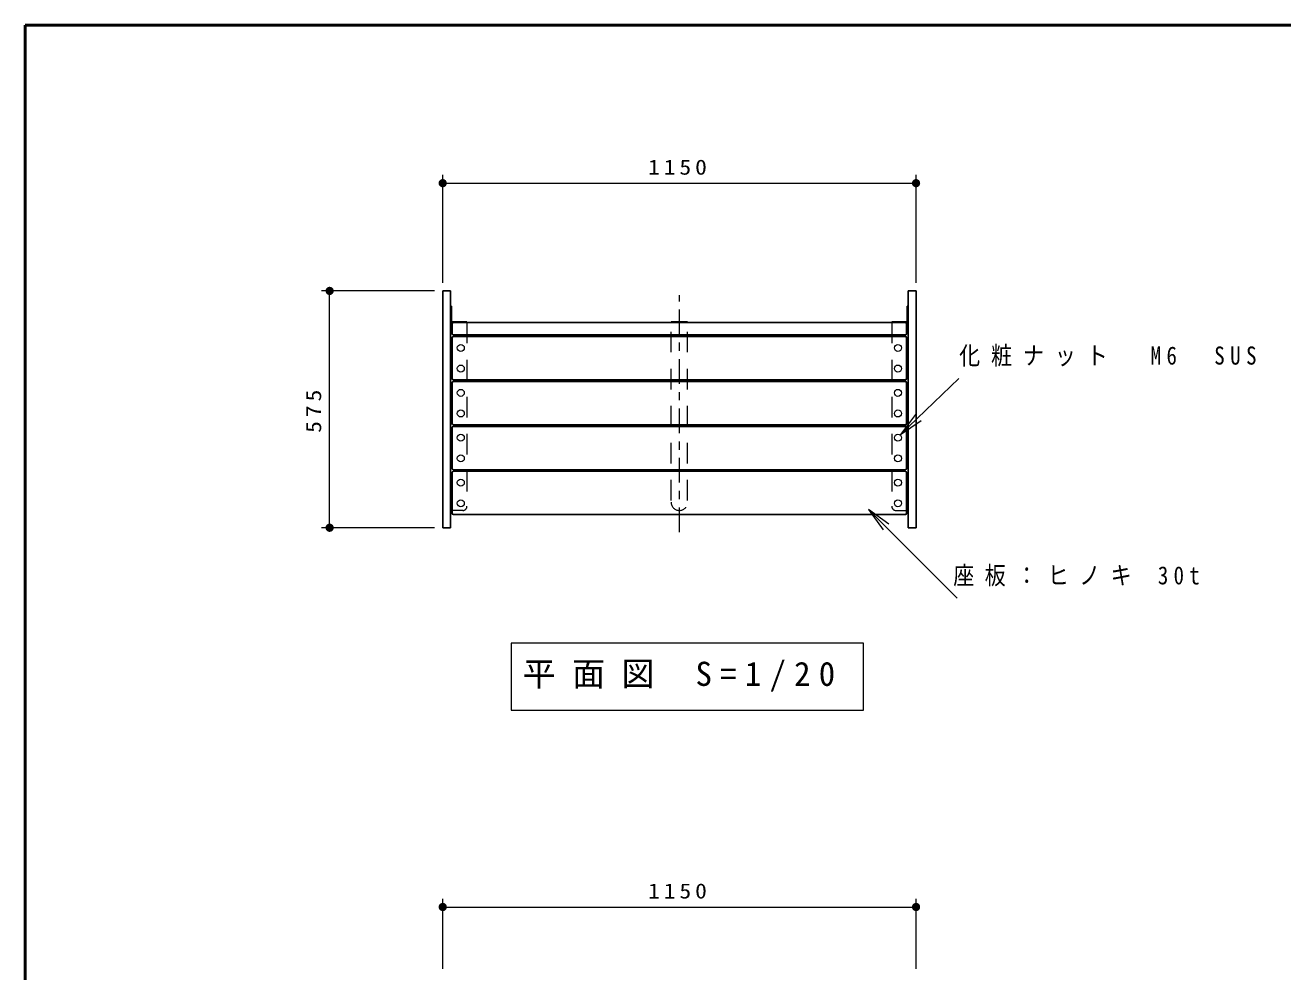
# Model space of a CAD drawing. Units: millimetres on the paper, scale 1:20. Extents: x -385 to 0, y 0 to 267.
# Drawn here: x -385 to -232.2, y 152.1 to 267 of the extents above; entities that cross this region are included whole.
import ezdxf

# ---------------------------------------------------------------- set-up
doc = ezdxf.new("R2010")
doc.units = ezdxf.units.MM
doc.linetypes.add('USER1', pattern=[4.5, 2.5, -2])
doc.linetypes.add('USER2', pattern=[6, 3, -1, 1, -1])
doc.layers.add('1_20', color=7, linetype='Continuous', lineweight=13)
doc.layers.add('NAKAMURA図枠', color=7, linetype='Continuous', lineweight=13)
doc.styles.add('ＭＳ ゴシック', font='')
doc.styles.get('ＭＳ ゴシック').set_extended_font_data('MS Gothic')

# ---------------------------------------------------------------- blocks, each defined once
blk = doc.blocks.new('open_arrow')
at = {"color": 0, "linetype": 'Continuous', "lineweight": -2}
blk.add_lwpolyline([(7.5, 1.25), (0, 0), (7.5, -1.25)], dxfattribs=at)
blk = doc.blocks.new('filled_dot')
at = {"color": 0, "linetype": 'Continuous', "lineweight": -2, "const_width": 1.25}
blk.add_lwpolyline([(-0.625, 0, 1), (0.625, 0, 1)], format="xyb", close=True, dxfattribs=at)

msp = doc.modelspace()

# ---------------------------------------------------------------- linework, layer by layer
at = {"layer": '1_20'}
for p, q in [((-334.276, 235.741), (-334.276, 248.82)), ((-334.276, 247.82), (-276.776, 247.82)), ((-276.776, 235.741), (-276.776, 248.82)), ((-335.276, 234.741), (-349.013, 234.741)), ((-348.013, 205.991), (-348.013, 234.741)), ((-278.651, 217.291), (-271.564, 224.126)), ((-282.554, 208.21), (-271.787, 197.443)), ((-335.276, 205.991), (-349.013, 205.991)), ((-325.958, 191.968), (-325.958, 183.834)), ((-283.158, 191.968), (-325.958, 191.968)), ((-283.158, 183.834), (-283.158, 191.968)), ((-325.958, 183.834), (-283.158, 183.834)), ((-334.276, 152.433), (-334.276, 160.951)), ((-276.776, 152.433), (-276.776, 160.951)), ((-334.276, 159.951), (-276.776, 159.951))]:
    msp.add_line(p, q, dxfattribs=at)
at = {"layer": '1_20', "color": 1, "lineweight": 25}
for p, q in [((-334.276, 234.741), (-334.276, 205.991)), ((-333.326, 234.741), (-334.276, 234.741)), ((-333.326, 234.741), (-333.326, 205.991)), ((-277.726, 234.741), (-276.776, 234.741)), ((-277.726, 234.741), (-277.726, 205.991)), ((-276.776, 234.741), (-276.776, 205.991)), ((-333.326, 205.991), (-334.276, 205.991)), ((-277.726, 205.991), (-276.776, 205.991))]:
    msp.add_line(p, q, dxfattribs=at)
at = {"layer": '1_20', "linetype": 'USER2'}
msp.add_line((-305.526, 205.466), (-305.526, 234.216), dxfattribs=at)
at = {"layer": '1_20', "lineweight": 25}
for p, q in [((-333.326, 232.891), (-333.211, 232.891)), ((-333.326, 231.006), (-333.326, 232.891)), ((-333.211, 231.006), (-333.211, 232.891)), ((-277.841, 231.006), (-277.841, 232.891)), ((-277.726, 232.891), (-277.841, 232.891)), ((-277.726, 231.006), (-277.726, 232.891)), ((-333.211, 232.141), (-333.326, 232.141)), ((-333.211, 231.641), (-333.326, 231.641)), ((-331.326, 231.006), (-333.211, 231.006)), ((-331.326, 230.891), (-333.211, 230.891)), ((-332.276, 230.891), (-332.276, 231.006)), ((-331.876, 230.891), (-331.876, 231.006)), ((-331.326, 231.006), (-331.326, 230.891)), ((-279.726, 231.006), (-277.841, 231.006)), ((-279.726, 231.006), (-279.726, 230.891)), ((-279.726, 230.891), (-277.841, 230.891)), ((-279.176, 230.891), (-279.176, 231.006)), ((-278.776, 230.891), (-278.776, 231.006)), ((-277.841, 232.141), (-277.726, 232.141)), ((-277.841, 231.641), (-277.726, 231.641))]:
    msp.add_line(p, q, dxfattribs=at)
at = {"layer": '1_20', "color": 70, "lineweight": 25}
msp.add_line((-333.326, 231.121), (-333.326, 232.661), dxfattribs=at)
at = {"layer": '1_20', "color": 40, "lineweight": 25}
for p, q in [((-333.126, 229.541), (-333.126, 230.741)), ((-305.526, 230.891), (-332.976, 230.891)), ((-306.526, 231.006), (-304.526, 231.006)), ((-305.526, 230.891), (-278.076, 230.891)), ((-277.926, 229.541), (-277.926, 230.741)), ((-305.526, 229.391), (-332.976, 229.391)), ((-305.526, 229.391), (-278.076, 229.391))]:
    msp.add_line(p, q, dxfattribs=at)
at = {"layer": '1_20', "color": 2, "linetype": 'USER1'}
for p, q in [((-331.326, 230.891), (-331.326, 208.591)), ((-306.526, 209.291), (-306.526, 230.891)), ((-304.526, 209.291), (-304.526, 230.891)), ((-279.726, 230.891), (-279.726, 208.591)), ((-331.826, 208.091), (-333.326, 208.091)), ((-279.226, 208.091), (-277.726, 208.091))]:
    msp.add_line(p, q, dxfattribs=at)
at = {"layer": '1_20', "color": 2, "lineweight": 25}
for p, q in [((-306.526, 230.891), (-306.526, 231.006)), ((-304.526, 230.891), (-304.526, 231.006))]:
    msp.add_line(p, q, dxfattribs=at)
at = {"layer": '1_20', "color": 20, "lineweight": 25}
for p, q in [((-305.526, 229.191), (-332.976, 229.191)), ((-305.526, 229.191), (-278.076, 229.191)), ((-333.126, 224.091), (-333.126, 229.041)), ((-277.926, 224.091), (-277.926, 229.041)), ((-333.126, 218.641), (-333.126, 223.591)), ((-305.526, 223.941), (-332.976, 223.941)), ((-305.526, 223.741), (-332.976, 223.741)), ((-305.526, 223.941), (-278.076, 223.941)), ((-305.526, 223.741), (-278.076, 223.741)), ((-277.926, 218.641), (-277.926, 223.591)), ((-305.526, 218.491), (-332.976, 218.491)), ((-305.526, 218.491), (-278.076, 218.491)), ((-333.126, 213.191), (-333.126, 218.141)), ((-305.526, 218.291), (-332.976, 218.291)), ((-305.526, 218.291), (-278.076, 218.291)), ((-277.926, 213.191), (-277.926, 218.141)), ((-333.126, 207.741), (-333.126, 212.691)), ((-305.526, 213.041), (-332.976, 213.041)), ((-305.526, 212.841), (-332.976, 212.841)), ((-305.526, 213.041), (-278.076, 213.041)), ((-305.526, 212.841), (-278.076, 212.841)), ((-277.926, 207.741), (-277.926, 212.691)), ((-305.526, 207.591), (-332.976, 207.591)), ((-305.526, 207.591), (-278.076, 207.591))]:
    msp.add_line(p, q, dxfattribs=at)
at = {"layer": '1_20'}
for centre in [(-332.076, 227.816), (-278.976, 227.816), (-332.076, 225.316), (-278.976, 225.316), (-332.076, 222.366), (-278.976, 222.366), (-332.076, 219.866), (-278.976, 219.866), (-332.076, 216.916), (-278.976, 216.916), (-332.076, 214.416), (-278.976, 214.416), (-332.076, 211.466), (-278.976, 211.466), (-332.076, 208.966), (-278.976, 208.966)]:
    msp.add_circle(centre, 0.425, dxfattribs=at)
at = {"layer": '1_20', "lineweight": 25}
for centre, start, end in [((-333.211, 231.006), 180, 270), ((-277.841, 231.006), 270, 0)]:
    msp.add_arc(centre, 0.115, start, end, dxfattribs=at)
at = {"layer": '1_20', "color": 40, "lineweight": 25}
for centre, start, end in [((-332.976, 230.741), 90, 180), ((-278.076, 230.741), 0, 90), ((-332.976, 229.541), 180, 270), ((-278.076, 229.541), 270, 0)]:
    msp.add_arc(centre, 0.15, start, end, dxfattribs=at)
at = {"layer": '1_20', "color": 20, "lineweight": 25}
for centre, start, end in [((-332.976, 229.041), 90, 180), ((-278.076, 229.041), 0, 90), ((-332.976, 224.091), 180, 270), ((-332.976, 223.591), 90, 180), ((-278.076, 224.091), 270, 0), ((-278.076, 223.591), 0, 90), ((-332.976, 218.641), 180, 270), ((-278.076, 218.641), 270, 0), ((-332.976, 218.141), 90, 180), ((-278.076, 218.141), 0, 90), ((-332.976, 213.191), 180, 270), ((-332.976, 212.691), 90, 180), ((-278.076, 213.191), 270, 0), ((-278.076, 212.691), 0, 90), ((-332.976, 207.741), 180, 270), ((-278.076, 207.741), 270, 0)]:
    msp.add_arc(centre, 0.15, start, end, dxfattribs=at)
at = {"layer": '1_20', "color": 2, "linetype": 'USER1'}
for centre, radius, start, end in [((-333.096, 208.071), 0.23, 262.50528, 270), ((-331.826, 208.591), 0.5, 270, 0), ((-305.526, 209.091), 1, 180, 0), ((-279.226, 208.591), 0.5, 180, 270), ((-277.956, 208.071), 0.23, 270, 277.49472)]:
    msp.add_arc(centre, radius, start, end, dxfattribs=at)
at = {"layer": 'NAKAMURA図枠', "lineweight": 50}
for p, q in [((-385, 267), (-385, 0)), ((0, 267), (-385, 267))]:
    msp.add_line(p, q, dxfattribs=at)

# ---------------------------------------------------------------- block references
at = {"layer": '1_20', "xscale": 0.4, "yscale": 0.4}
for p in [(-334.276, 247.82), (-334.276, 159.951)]:
    msp.add_blockref('filled_dot', p, dxfattribs=at)
for name, p, rotation in [('filled_dot', (-276.776, 247.82), 180), ('filled_dot', (-348.013, 234.741), 270), ('open_arrow', (-278.651, 217.291), 44), ('open_arrow', (-282.554, 208.21), 315), ('filled_dot', (-348.013, 205.991), 90), ('filled_dot', (-276.776, 159.951), 180)]:
    msp.add_blockref(name, p, dxfattribs=dict(at, rotation=rotation))

# ---------------------------------------------------------------- texts
at = {"layer": '1_20', "style": 'ＭＳ ゴシック'}
for s, insert, char_height, attachment_point in [('\\T1.33;\\W1.15;1150', (-305.526, 248.82), 1.833, 8), ('\\T1.52;\\W0.85;化粧ナット\u3000M6\u3000SUS', (-271.544, 226.776), 2.199, 4), ('\\T1.5;\\W0.85;座板：ヒノキ\\~30t', (-272.258, 200.093), 2.199, 4), ('\\T1.5;平面図\\~S=1/20', (-324.558, 187.901), 2.933, 4), ('\\T1.33;\\W1.15;1150', (-305.526, 160.951), 1.833, 8)]:
    msp.add_mtext(s, dxfattribs=dict(at, insert=insert, char_height=char_height, attachment_point=attachment_point))
at = {"layer": '1_20', "insert": (-349.013, 220.366), "char_height": 1.833, "attachment_point": 8, "rotation": 90, "style": 'ＭＳ ゴシック'}
msp.add_mtext('\\T1.33;\\W1.15;575', dxfattribs=at)

doc.saveas('drawing.dxf')
